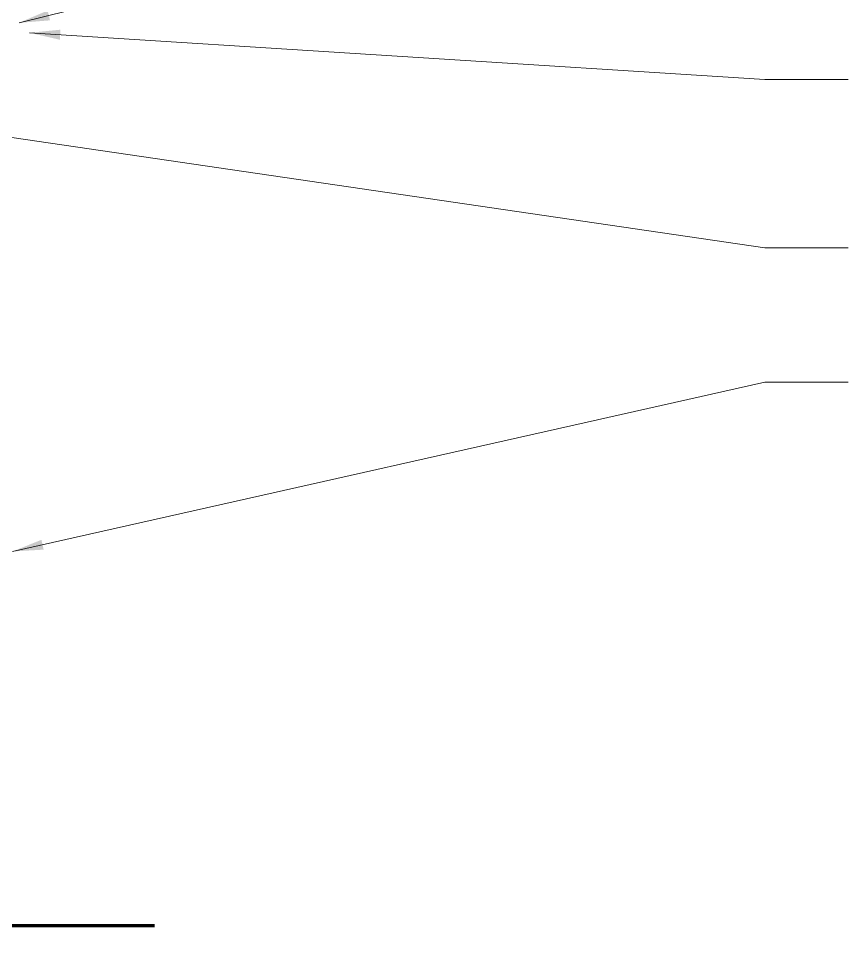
# Model space of a CAD drawing. Extents: x 207.7 to 257.7, y 176.6 to 255.2.
# Drawn here: x 219.43 to 239.71, y 176.57 to 199.49 of the extents above; entities that cross this region are included whole.
import ezdxf

# ---------------------------------------------------------------- set-up
doc = ezdxf.new("R2010")
doc.units = 0
doc.header["$MEASUREMENT"] = 0
doc.layers.add('Dt-Line 4', color=1, linetype='Continuous', lineweight=25)
doc.layers.add('Dt-Text', color=121, linetype='Continuous', lineweight=20)
doc.styles.get("Standard").update_dxf_attribs({"font": 'Arial.ttf'})
doc.dimstyles.new('1 & 1 Half111', dxfattribs={"dimtxt": 0.75, "dimasz": 0.75, "dimexe": 1, "dimexo": 0.375, "dimgap": 0.5, "dimtad": 1, "dimdec": 4, "dimzin": 3, "dimdsep": 46, "dimlunit": 4, "dimtxsty": 'Standard', "dimblk": 'ARCHTICK', "dimcen": 0.09375, "dimdle": 1, "dimclrd": 253, "dimclre": 253, "dimclrt": 256, "dimadec": 0, "dimazin": 0, "dimtfac": 0.6, "dimtdec": 4, "dimtix": 1, "dimtmove": 2, "dimatfit": 0, "dimfxl": 1, "dimfrac": 1, "dimtolj": 1, "dimtzin": 0, "dimlwd": 9, "dimlwe": 9, "dimarcsym": 0})

# ---------------------------------------------------------------- blocks, each defined once
blk = doc.blocks.new('_ARCHTICK')
at = {"color": 0, "linetype": 'ByBlock', "const_width": 0.15}
blk.add_lwpolyline([(-0.5, -0.5), (0.5, 0.5)], dxfattribs=at)

msp = doc.modelspace()

# ---------------------------------------------------------------- linework, layer by layer
at = {"layer": 'Dt-Line 4', "linetype": 'Continuous', "lineweight": 211}
msp.add_lwpolyline([(222.75221, 177.30888), (215.33791, 177.30888), (215.08076, 177.98031), (214.8379, 176.56602), (214.58076, 177.30888), (207.65218, 177.30888)], dxfattribs=at)

# ---------------------------------------------------------------- leaders
at = {"layer": 'Dt-Text'}
for points in [[(219.43791, 199.39463), (237.66652, 203.92321), (239.70938, 203.92321)], [(219.69506, 199.15177), (237.66652, 198.00891), (239.70938, 198.00891)], [(218.28077, 196.73748), (237.66652, 193.89462), (239.70938, 193.89462)], [(219.28077, 186.46603), (237.66652, 190.6089), (239.70938, 190.6089)]]:
    msp.add_leader(points, dimstyle='1 & 1 Half111', override={"dimgap": 0.5, "dimtad": 0}, dxfattribs=at)

doc.saveas('drawing.dxf')
